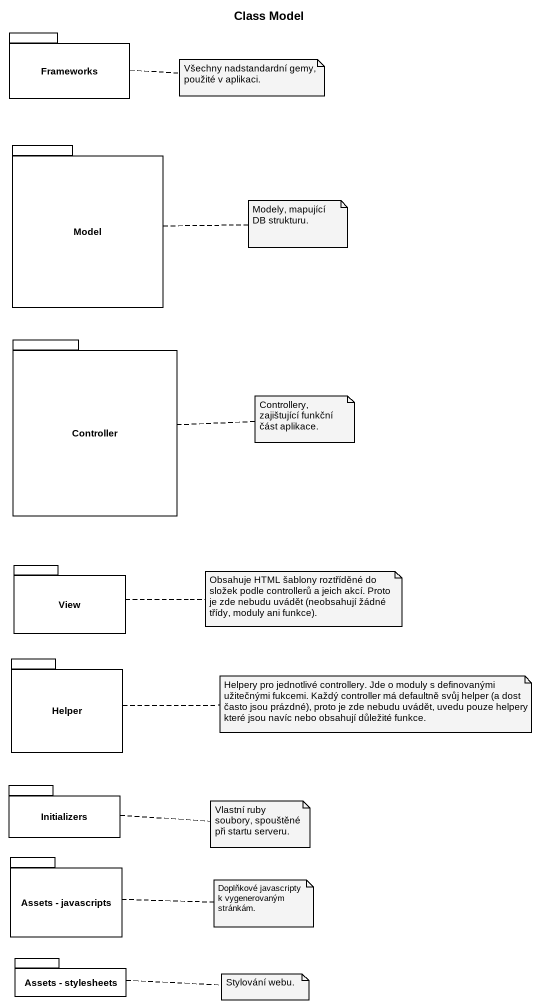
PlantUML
@startuml
title Class Model
package Frameworks {
}
package Model {
}
package Controller {
}
package View {
}
package Helper {
}
package Initializers {
}
package "Assets - javascripts" as Assets_javascripts {
}
package "Assets - stylesheets" as Assets_stylesheets {
}
note right of Frameworks : Všechny nadstandardní gemy, použité v aplikaci.
note right of Model : Modely, mapující DB strukturu.
note right of Controller : Controllery, zajištující funkční část aplikace.
note right of View : Obsahuje HTML šablony roztříděné do složek podle controllerů a jeich akcí. Proto je zde nebudu uvádět (neobsahují žádné třídy, moduly ani funkce).
note right of Helper : Helpery pro jednotlivé controllery. Jde o moduly s definovanými užitečnými fukcemi. Každý controller má defaultně svůj helper (a dost často jsou prázdné), proto je zde nebudu uvádět, uvedu pouze helpery které jsou navíc nebo obsahují důležité funkce.
note right of Initializers : Vlastní ruby soubory, spouštěné při startu serveru.
note right of Assets_javascripts : Doplňkové javascripty k vygenerovaným stránkám.
note right of Assets_stylesheets : Stylování webu.
@enduml
